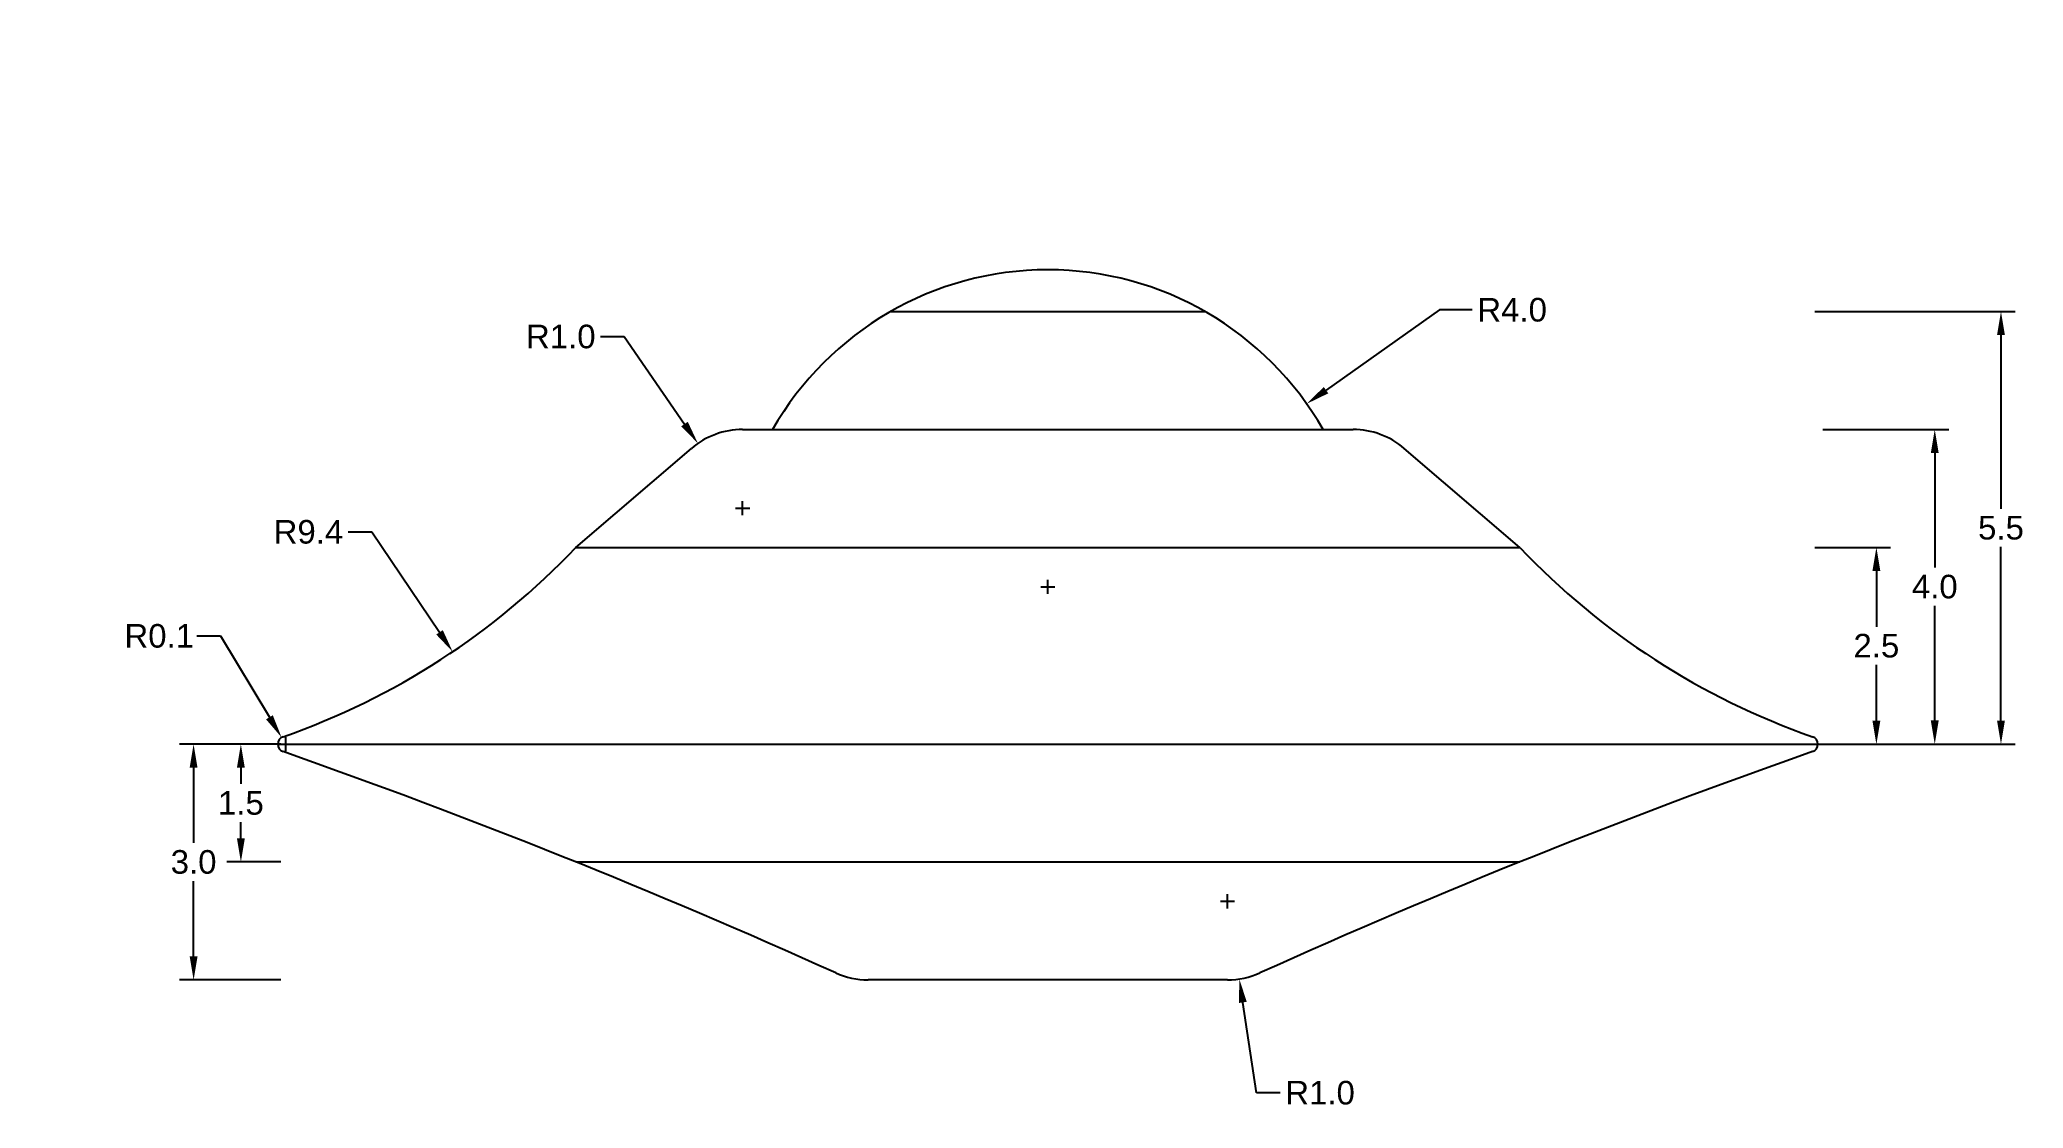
# Model space of a CAD drawing. Header units: centimetres. Extents: x 2.6 to 27.8, y 2 to 15.5.
import ezdxf

# ---------------------------------------------------------------- set-up
doc = ezdxf.new("R2010")
doc.units = ezdxf.units.CM
doc.layers.add('Carcasa inferioara', color=9, linetype='Continuous', plot=False)
for name, color, linetype in [('Carcasa superioara 1', 4, 'Continuous'), ('Carcasa superioara 2', 6, 'Continuous'), ('Cotare', 3, 'Continuous'), ('Roata de focalizare', 211, 'Continuous'), ('Sfera centrala', 241, 'Continuous')]:
    doc.layers.add(name, color=color, linetype=linetype)
doc.styles.get("Standard").update_dxf_attribs({"font": 'arial.ttf'})
doc.dimstyles.get("Standard").update_dxf_attribs({"dimtxt": 0.3, "dimasz": 0.3, "dimexe": 0.18, "dimexo": 0.0625, "dimgap": 0.09, "dimtad": 0, "dimtih": 1, "dimtoh": 1, "dimdec": 1, "dimzin": 0, "dimdsep": 46, "dimtxsty": 'Standard', "dimcen": 0.09, "dimadec": 0, "dimazin": 0, "dimtfac": 1, "dimtdec": 1, "dimtofl": 0, "dimtmove": 0, "dimatfit": 3, "dimfxl": 1, "dimtolj": 1, "dimtzin": 0, "dimarcsym": 0})

# ---------------------------------------------------------------- blocks, each defined once
blk = doc.blocks.new('*D1')
at = {"layer": 'Cotare', "color": 0, "lineweight": -2, "transparency": 16777216}
for p, q in [((25.186, 9.092), (26.147, 9.092)), ((25.967, 8.792), (25.967, 8.084)), ((25.967, 6.89), (25.967, 7.598)), ((25.186, 6.59), (26.147, 6.59))]:
    blk.add_line(p, q, dxfattribs=at)
at = {"layer": 'Cotare', "color": 0, "transparency": 16777216}
for points in [[(25.917, 8.792), (26.017, 8.792), (25.967, 9.092)], [(25.917, 6.89), (26.017, 6.89), (25.967, 6.59)]]:
    blk.add_solid(points, dxfattribs=at)
at = {"layer": 'Defpoints', "color": 0, "transparency": 16777216}
for p in [(25.123, 9.092), (25.967, 9.092), (25.123, 6.59)]:
    blk.add_point(p, dxfattribs=at)
at = {"layer": 'Cotare', "color": 0, "transparency": 16777216, "insert": (25.967, 7.841), "char_height": 0.3, "attachment_point": 5}
blk.add_mtext('\\A1;2.5', dxfattribs=at)
blk = doc.blocks.new('*D2')
at = {"layer": 'Cotare', "color": 0, "lineweight": -2, "transparency": 16777216}
for p, q in [((25.286, 10.592), (26.889, 10.592)), ((26.709, 10.292), (26.709, 8.835)), ((26.709, 6.892), (26.709, 8.349)), ((25.286, 6.592), (26.889, 6.592))]:
    blk.add_line(p, q, dxfattribs=at)
at = {"layer": 'Cotare', "color": 0, "transparency": 16777216}
for points in [[(26.659, 10.292), (26.759, 10.292), (26.709, 10.592)], [(26.659, 6.892), (26.759, 6.892), (26.709, 6.592)]]:
    blk.add_solid(points, dxfattribs=at)
at = {"layer": 'Defpoints', "color": 0, "transparency": 16777216}
for p in [(25.223, 10.592), (26.709, 10.592), (25.223, 6.592)]:
    blk.add_point(p, dxfattribs=at)
at = {"layer": 'Cotare', "color": 0, "transparency": 16777216, "insert": (26.709, 8.592), "char_height": 0.3, "attachment_point": 5}
blk.add_mtext('\\A1;4.0', dxfattribs=at)
blk = doc.blocks.new('*D3')
at = {"layer": 'Cotare', "color": 0, "lineweight": -2, "transparency": 16777216}
for p, q in [((25.186, 12.092), (27.731, 12.092)), ((27.551, 11.792), (27.551, 9.583)), ((27.551, 6.89), (27.551, 9.098)), ((25.186, 6.59), (27.731, 6.59))]:
    blk.add_line(p, q, dxfattribs=at)
at = {"layer": 'Cotare', "color": 0, "transparency": 16777216}
for points in [[(27.501, 11.792), (27.601, 11.792), (27.551, 12.092)], [(27.501, 6.89), (27.601, 6.89), (27.551, 6.59)]]:
    blk.add_solid(points, dxfattribs=at)
at = {"layer": 'Defpoints', "color": 0, "transparency": 16777216}
for p in [(25.123, 12.092), (27.551, 12.092), (25.123, 6.59)]:
    blk.add_point(p, dxfattribs=at)
at = {"layer": 'Cotare', "color": 0, "transparency": 16777216, "insert": (27.551, 9.341), "char_height": 0.3, "attachment_point": 5}
blk.add_mtext('\\A1;5.5', dxfattribs=at)
blk = doc.blocks.new('*D4')
at = {"layer": 'Cotare', "color": 0, "lineweight": -2, "transparency": 16777216}
for p, q in [((20.413, 12.113), (18.97, 11.092)), ((20.83, 12.113), (20.413, 12.113)), ((15.343, 8.592), (15.523, 8.592)), ((15.433, 8.502), (15.433, 8.682))]:
    blk.add_line(p, q, dxfattribs=at)
at = {"layer": 'Cotare', "color": 0, "transparency": 16777216}
blk.add_solid([(18.941, 11.133), (18.999, 11.052), (18.725, 10.919)], dxfattribs=at)
at = {"layer": 'Defpoints', "color": 0, "transparency": 16777216}
for p in [(18.725, 10.919), (15.433, 8.592)]:
    blk.add_point(p, dxfattribs=at)
at = {"layer": 'Cotare', "color": 0, "transparency": 16777216, "insert": (21.336, 12.113), "char_height": 0.3, "attachment_point": 5}
blk.add_mtext('\\A1;R4.0', dxfattribs=at)
blk = doc.blocks.new('*D5')
at = {"layer": 'Cotare', "color": 0, "lineweight": -2, "transparency": 16777216}
for p, q in [((5.681, 6.59), (4.994, 6.59)), ((5.174, 6.29), (5.174, 6.084)), ((5.174, 5.392), (5.174, 5.598)), ((5.681, 5.092), (4.994, 5.092))]:
    blk.add_line(p, q, dxfattribs=at)
at = {"layer": 'Cotare', "color": 0, "transparency": 16777216}
for points in [[(5.124, 6.29), (5.224, 6.29), (5.174, 6.59)], [(5.124, 5.392), (5.224, 5.392), (5.174, 5.092)]]:
    blk.add_solid(points, dxfattribs=at)
at = {"layer": 'Defpoints', "color": 0, "transparency": 16777216}
for p in [(5.744, 6.59), (5.174, 5.092), (5.744, 5.092)]:
    blk.add_point(p, dxfattribs=at)
at = {"layer": 'Cotare', "color": 0, "transparency": 16777216, "insert": (5.174, 5.841), "char_height": 0.3, "attachment_point": 5}
blk.add_mtext('\\A1;1.5', dxfattribs=at)
blk = doc.blocks.new('*D6')
at = {"layer": 'Cotare', "color": 0, "lineweight": -2, "transparency": 16777216}
for p, q in [((5.681, 6.59), (4.393, 6.59)), ((4.573, 6.29), (4.573, 5.334)), ((4.573, 3.892), (4.573, 4.847)), ((5.681, 3.592), (4.393, 3.592))]:
    blk.add_line(p, q, dxfattribs=at)
at = {"layer": 'Cotare', "color": 0, "transparency": 16777216}
for points in [[(4.523, 6.29), (4.623, 6.29), (4.573, 6.59)], [(4.523, 3.892), (4.623, 3.892), (4.573, 3.592)]]:
    blk.add_solid(points, dxfattribs=at)
at = {"layer": 'Defpoints', "color": 0, "transparency": 16777216}
for p in [(5.744, 6.59), (4.573, 3.592), (5.744, 3.592)]:
    blk.add_point(p, dxfattribs=at)
at = {"layer": 'Cotare', "color": 0, "transparency": 16777216, "insert": (4.573, 5.091), "char_height": 0.3, "attachment_point": 5}
blk.add_mtext('\\A1;3.0', dxfattribs=at)
blk = doc.blocks.new('*D17')
at = {"layer": 'Cotare', "color": 0, "lineweight": -2, "transparency": 16777216}
for p, q in [((6.539, 9.289), (6.839, 9.289)), ((6.839, 9.289), (7.699, 8.013))]:
    blk.add_line(p, q, dxfattribs=at)
at = {"layer": 'Cotare', "color": 0, "transparency": 16777216}
blk.add_solid([(7.741, 8.041), (7.658, 7.985), (7.867, 7.765)], dxfattribs=at)
at = {"layer": 'Defpoints', "color": 0, "transparency": 16777216}
for p in [(2.616, 15.55), (7.867, 7.765)]:
    blk.add_point(p, dxfattribs=at)
at = {"layer": 'Cotare', "color": 0, "transparency": 16777216, "insert": (6.033, 9.289), "char_height": 0.3, "attachment_point": 5}
blk.add_mtext('\\A1;R9.4', dxfattribs=at)
blk = doc.blocks.new('*D18')
at = {"layer": 'Cotare', "color": 0, "lineweight": -2, "transparency": 16777216}
for p, q in [((4.614, 7.966), (4.914, 7.966)), ((4.914, 7.966), (5.537, 6.932)), ((5.654, 6.59), (5.834, 6.59)), ((5.744, 6.5), (5.744, 6.68))]:
    blk.add_line(p, q, dxfattribs=at)
at = {"layer": 'Cotare', "color": 0, "transparency": 16777216}
blk.add_solid([(5.58, 6.958), (5.494, 6.906), (5.692, 6.675)], dxfattribs=at)
at = {"layer": 'Defpoints', "color": 0, "transparency": 16777216}
for p in [(5.692, 6.675), (5.744, 6.59)]:
    blk.add_point(p, dxfattribs=at)
at = {"layer": 'Cotare', "color": 0, "transparency": 16777216, "insert": (4.136, 7.966), "char_height": 0.3, "attachment_point": 5}
blk.add_mtext('\\A1;R0.1', dxfattribs=at)
blk = doc.blocks.new('*D19')
at = {"layer": 'Cotare', "color": 0, "lineweight": -2, "transparency": 16777216}
for p, q in [((17.627, 4.592), (17.807, 4.592)), ((17.717, 4.502), (17.717, 4.682)), ((18.087, 2.156), (17.913, 3.307)), ((18.387, 2.156), (18.087, 2.156))]:
    blk.add_line(p, q, dxfattribs=at)
at = {"layer": 'Cotare', "color": 0, "transparency": 16777216}
blk.add_solid([(17.962, 3.314), (17.863, 3.299), (17.868, 3.603)], dxfattribs=at)
at = {"layer": 'Defpoints', "color": 0, "transparency": 16777216}
for p in [(17.717, 4.592), (17.868, 3.603)]:
    blk.add_point(p, dxfattribs=at)
at = {"layer": 'Cotare', "color": 0, "transparency": 16777216, "insert": (18.894, 2.156), "char_height": 0.3, "attachment_point": 5}
blk.add_mtext('\\A1;R1.0', dxfattribs=at)
blk = doc.blocks.new('*D20')
at = {"layer": 'Cotare', "color": 0, "lineweight": -2, "transparency": 16777216}
for p, q in [((9.747, 11.773), (10.047, 11.773)), ((10.047, 11.773), (10.815, 10.662)), ((11.463, 9.592), (11.643, 9.592)), ((11.553, 9.502), (11.553, 9.682))]:
    blk.add_line(p, q, dxfattribs=at)
at = {"layer": 'Cotare', "color": 0, "transparency": 16777216}
blk.add_solid([(10.856, 10.69), (10.773, 10.633), (10.985, 10.415)], dxfattribs=at)
at = {"layer": 'Defpoints', "color": 0, "transparency": 16777216}
for p in [(10.985, 10.415), (11.553, 9.592)]:
    blk.add_point(p, dxfattribs=at)
at = {"layer": 'Cotare', "color": 0, "transparency": 16777216, "insert": (9.241, 11.773), "char_height": 0.3, "attachment_point": 5}
blk.add_mtext('\\A1;R1.0', dxfattribs=at)

msp = doc.modelspace()

# ---------------------------------------------------------------- linework, layer by layer
at = {"layer": 'Carcasa inferioara'}
for p, q in [((9.433, 5.092), (21.433, 5.092)), ((17.717, 3.592), (13.149, 3.592))]:
    msp.add_line(p, q, dxfattribs=at)
for centre, radius, start, end in [((-23.317, -76.158), 87.602, 65.6965, 70.64916), ((54.183, -76.158), 87.602, 109.35084, 114.3035), ((13.149, 4.592), 1, 245.6965, 270), ((17.717, 4.592), 1, 270, 294.3035)]:
    msp.add_arc(centre, radius, start, end, dxfattribs=at)
at = {"layer": 'Carcasa superioara 1'}
for p, q in [((9.433, 9.092), (21.433, 9.092)), ((5.644, 6.592), (25.223, 6.592))]:
    msp.add_line(p, q, dxfattribs=at)
for centre, radius, start, end in [((2.616, 15.55), 9.39, 289.2418, 316.5514), ((28.251, 15.55), 9.39, 223.4486, 250.7582), ((5.744, 6.59), 0.1, 109.2418, 250.6492), ((25.123, 6.59), 0.1, 289.3508, 70.7582)]:
    msp.add_arc(centre, radius, start, end, dxfattribs=at)
at = {"layer": 'Carcasa superioara 2'}
for p, q in [((9.433, 9.092), (10.903, 10.351)), ((11.553, 10.592), (19.313, 10.592)), ((21.433, 9.092), (19.964, 10.351))]:
    msp.add_line(p, q, dxfattribs=at)
for centre, start, end in [((11.553, 9.592), 90, 130.6013), ((19.313, 9.592), 49.3987, 90)]:
    msp.add_arc(centre, 1, start, end, dxfattribs=at)
at = {"layer": 'Roata de focalizare'}
msp.add_line((13.433, 12.092), (17.433, 12.092), dxfattribs=at)
at = {"layer": 'Sfera centrala'}
msp.add_arc((15.433, 8.592), 4.031, 29.7449, 150.2551, dxfattribs=at)

# ---------------------------------------------------------------- dimensions: what is measured, and where the dimension line sits
at = {"layer": 'Cotare'}
for center, mpoint, picture, middle in [((2.616, 15.55), (7.867, 7.765), '*D17', (6.033, 9.289)), ((15.433, 8.592), (18.725, 10.919), '*D4', (21.336, 12.113)), ((11.553, 9.592), (10.985, 10.415), '*D20', (9.241, 11.773)), ((5.744, 6.59), (5.692, 6.675), '*D18', (4.136, 7.966)), ((17.717, 4.592), (17.868, 3.603), '*D19', (18.894, 2.156))]:
    dim = msp.add_radius_dim(center=center, mpoint=mpoint, dimstyle='Standard', dxfattribs=at)
    dim.commit()
    dim.dimension.update_dxf_attribs({"geometry": picture, "text_midpoint": middle, "dimtype": 164})
for p1, p2, distance, picture, middle in [((25.123, 6.59), (25.123, 12.092), -2.428, '*D3', (27.551, 9.341)), ((25.223, 6.592), (25.223, 10.592), -1.486, '*D2', (26.709, 8.592)), ((25.123, 6.59), (25.123, 9.092), -0.844, '*D1', (25.967, 7.841)), ((5.744, 6.59), (5.744, 3.592), -1.171, '*D6', (4.573, 5.091)), ((5.744, 6.59), (5.744, 5.092), -0.569, '*D5', (5.174, 5.841))]:
    dim = msp.add_aligned_dim(p1=p1, p2=p2, distance=distance, dimstyle='Standard', dxfattribs=at)
    dim.commit()
    dim.dimension.update_dxf_attribs({"geometry": picture, "text_midpoint": middle})

doc.saveas('drawing.dxf')
